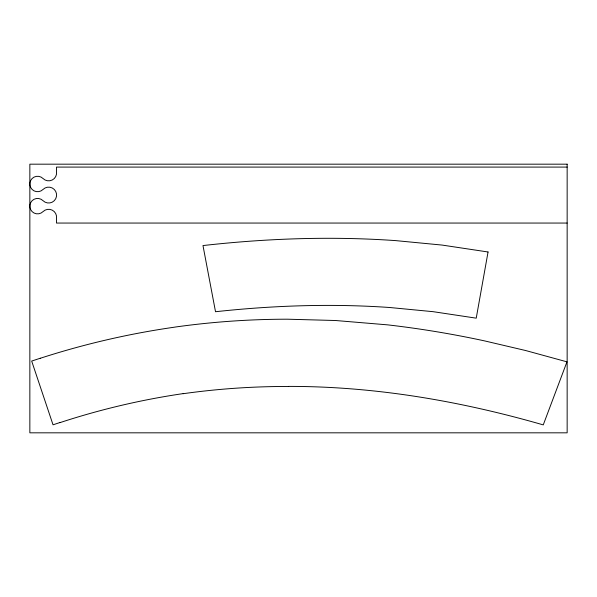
<?xml version="1.0" encoding="UTF-8"?>
<svg xmlns="http://www.w3.org/2000/svg" width="597" height="597" viewBox="0 0 597 597"><rect width="100%" height="100%" fill="white"/><g stroke="black" fill="none" stroke-linecap="round" stroke-linejoin="round"><path stroke-width="0.9" d="M40.268 358.237L31.678 361.066L53.036 424.81L59.939 422.534M183.145 393.707L185.331 393.401A743.519 743.519 0 0 1 288.642 386.475M567.15 167.085L56.491 167.085L56.491 174.234A7.948 7.948 0 0 1 43.036 178.525A7.724 7.724 0 0 0 32.111 178.525A7.724 7.724 0 0 0 32.111 189.45A7.724 7.724 0 0 0 43.036 189.45A7.948 7.948 0 0 1 54.275 189.45A7.948 7.948 0 0 1 54.275 200.689A7.948 7.948 0 0 1 43.036 200.689A7.724 7.724 0 0 0 32.111 200.689A7.724 7.724 0 0 0 32.111 211.614A7.724 7.724 0 0 0 43.036 211.614A7.948 7.948 0 0 1 56.491 215.905L56.491 223.054L567.15 223.054M288.642 386.401C374.864 386.289 460.563 401.057 543.255 424.892L566.971 361.842L525.644 350.529L484.607 340.902A1000.803 1000.803 0 0 0 387.707 324.865L335.507 320.507L287.426 319.201A810.233 810.233 0 0 0 175.824 326.962L173.466 327.328A805.532 805.532 0 0 0 40.283 358.275M59.969 422.631A737.929 737.929 0 0 1 183.13 393.61M488.055 251.986L476.234 318.164L433.183 311.686L389.587 307.492C331.589 303.47 273.284 305.455 215.517 311.724L202.98 245.561C266.874 238.382 331.41 236.121 395.587 240.606L442.116 245.076L488.055 251.986M567.15 164.175L29.85 164.175L29.85 432.825L567.15 432.825L567.15 164.175"/></g></svg>
